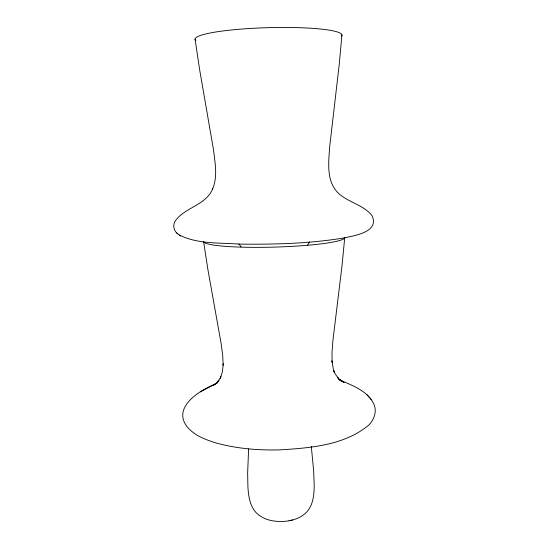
<?xml version="1.0" encoding="UTF-8"?>
<svg xmlns="http://www.w3.org/2000/svg" width="549" height="549" viewBox="0 0 549 549"><rect width="100%" height="100%" fill="white"/><g stroke="black" fill="none" stroke-linecap="round" stroke-linejoin="round"><path stroke-width="0.82" d="M248.615 448.958L247.654 472.751L247.887 486.105C248.374 496.9 250.282 510.076 260.459 516.135C266.711 520.431 274.555 521.529 281.98 521.543C289.659 521.173 297.64 519.45 303.81 514.605C313.163 507.763 314.254 494.999 314.186 484.348L313.664 470.994L311.304 446.44M341.931 34.937L339.152 65.139L329.681 146.809C328.796 159.423 327.053 174.383 332.694 185.329C340.325 201.716 361.578 202.279 371.989 215.599C380.032 232.33 353.535 235.809 343.015 238.108C308.771 243.653 273.93 244.518 239.302 244.106C219.408 242.637 197.791 244.25 179.509 235.096M344.731 237.655L342.041 265.49L332.886 340.771L332.001 352.561L332.083 362.265L331.987 360.878L333.229 368.756L334.334 372.133L333.675 370.678L335.055 373.663L338.575 378.721L337.306 377.184L341.471 381.075L339.598 379.517L344.065 382.447L338.664 379.434C351.724 385.398 368.201 390.593 374.281 405.1C376.861 412.182 373.951 419.8 368.887 424.981C344.415 445.465 310.267 447.97 279.709 449.892C257.879 450.386 235.816 448.65 214.776 442.569C204.695 439.324 193.941 435.192 187.106 426.703C171.672 406.967 200.913 389.625 215.894 383.737L217.308 383.01M307.598 245.046L309.602 241.951M215.894 383.737L212.964 385.652L217.219 382.516L215.119 384.341L219.044 380.244L217.72 381.946L220.938 376.717L220.286 378.288L222.434 371.748L223.23 363.822L223.168 365.181L222.709 355.498L221.172 343.777L207.831 269.154L203.597 241.533M215.778 383.82L200.275 391.89M289.097 520.754L290.682 520.39M290.668 520.397L292.617 519.951M195.08 39.123L199.541 69.099L213.547 150.055C215.016 162.833 217.891 176.641 212.593 188.945L212.738 188.664C206.04 205.456 184.869 207.158 175.172 221.021C172.551 225.138 173.69 231.129 177.78 233.826M176.606 232.975L180.676 235.946M238.836 243.866L241.073 246.872M367.006 394.765L371.433 399.727M344.71 237.285A70.608 7.638 -1.6 0 1 275.543 247.071A70.608 7.638 -1.6 0 1 203.59 241.478M195.842 40.516A73.463 9.491 -1.6 0 1 266.848 27.711A73.463 9.491 -1.6 0 1 341.588 36.09"/></g></svg>
